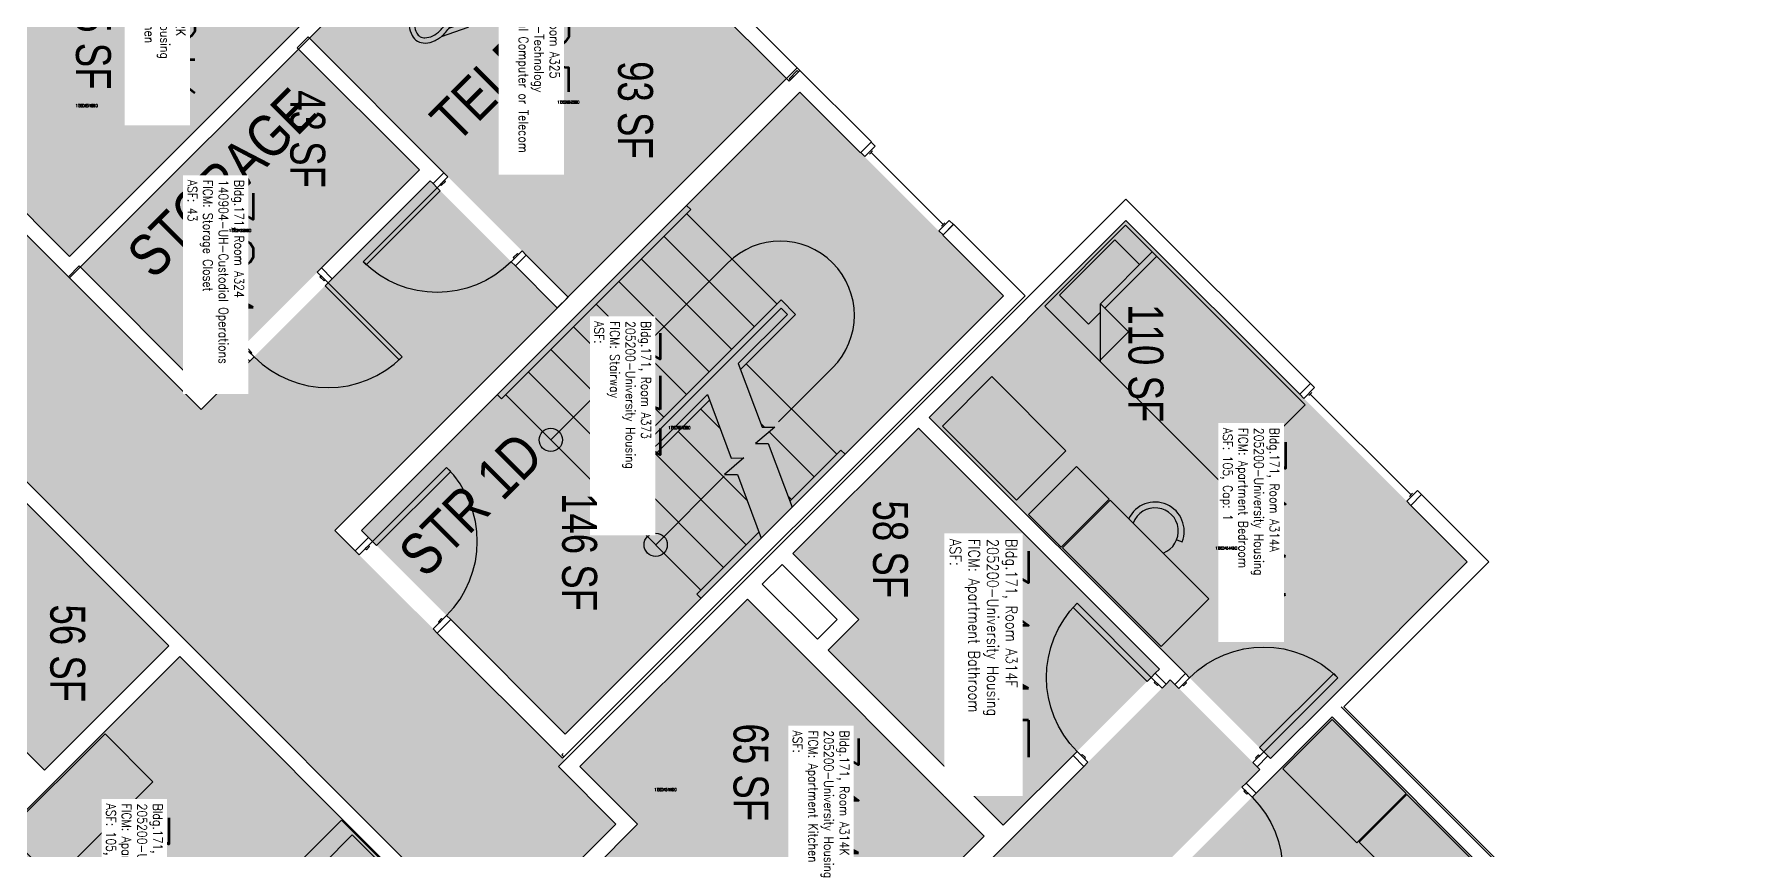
# Model space of a CAD drawing. Header units: inches. Extents: x 88 to 3257, y -489 to 2081.
# Drawn here: x 2665 to 3256, y 1344 to 1625 of the extents above; entities that cross this region are included whole.
import ezdxf
from ezdxf.enums import TextEntityAlignment as Align

# ---------------------------------------------------------------- set-up
doc = ezdxf.new("R2010")
doc.units = ezdxf.units.IN
doc.header["$LTSCALE"] = 48
doc.header["$MEASUREMENT"] = 0
for name, color, linetype in [('A-AREA-IDEN', 1, 'Continuous'), ('A-DOOR', 2, 'Continuous'), ('A-FLOR', 3, 'Continuous'), ('A-FURN', 3, 'Continuous'), ('A-GLAZ', 1, 'Continuous'), ('A-IDEN-ICON', 4, 'Continuous'), ('A-IDEN-RNUM', 7, 'Continuous'), ('A-IDEN-SNUM', 4, 'Continuous'), ('A-IDEN-VNUM', 4, 'Continuous'), ('A-WALL', 5, 'Continuous'), ('AREA-TEXT', 3, 'Continuous'), ('Rooms-Category-Color', 7, 'Continuous'), ('Rooms-College-Color', 7, 'Continuous'), ('Rooms-Department-Color', 7, 'Continuous'), ('Rooms-Division-Color', 7, 'Continuous'), ('Rooms-Information', 7, 'Continuous')]:
    doc.layers.add(name, color=color, linetype=linetype)
doc.styles.add('AREA', font='arial.ttf', dxfattribs={"width": 0.75, "height": 12})
doc.styles.add('DIMS', font='ARIALN.TTF')
doc.styles.add('ROOMSNUMBER', font='txt.shx', dxfattribs={"height": 0.03})
doc.styles.add('ROOMVNUMBER', font='simplex.shx', dxfattribs={"width": 0.85})
doc.styles.get("Standard").update_dxf_attribs({"font": 'ARIALN.TTF'})
doc.dimstyles.new('NBA 2004', dxfattribs={"dimscale": 128, "dimtxt": 0.125, "dimasz": 0.09375, "dimexe": 0.125, "dimexo": 0.125, "dimgap": 0.0625, "dimtad": 1, "dimdec": 3, "dimzin": 3, "dimdsep": 46, "dimlunit": 4, "dimtxsty": 'DIMS', "dimblk": 'ARCHTICK', "dimcen": 0.09375, "dimdle": 0.125, "dimclrd": 256, "dimclre": 256, "dimclrt": 2, "dimadec": 0, "dimazin": 0, "dimtfac": 0.75, "dimtdec": 3, "dimtmove": 2, "dimatfit": 2, "dimfxl": 0.125, "dimfrac": 2, "dimtolj": 1, "dimtzin": 0, "dimlwd": -1, "dimlwe": -1, "dimarcsym": 0})

# ---------------------------------------------------------------- blocks, each defined once
blk = doc.blocks.new('_ArchTick')
at = {"color": 0, "linetype": 'ByBlock', "const_width": 0.15}
blk.add_lwpolyline([(-0.5, -0.5), (0.5, 0.5)], dxfattribs=at)
blk = doc.blocks.new('BED_TWIN')
at = {"linetype": 'Continuous'}
for p, q in [((87.250002, 19.500025), (0, 19.500025)), ((0, 19.500025), (0, -19.740625)), ((12.96, 19.500025), (12.96, -5.659925)), ((15.12, -5.659925), (15.12, 19.500025)), ((87.250002, -19.740625), (87.250002, 19.504725)), ((12.96, 13.379975), (0.99222, 13.379975)), ((1, 13.376575), (1, -13.500025)), ((27.040597, -19.740625), (12.96, -5.659925)), ((12.96, -5.659925), (26.64, -5.659925)), ((26.64, -5.659925), (26.64, -19.340025)), ((15, -13.500025), (15, -7.717325)), ((1, -13.500025), (15, -13.500025)), ((0, -19.740625), (87.252733, -19.740625))]:
    blk.add_line(p, q, dxfattribs=at)
blk = doc.blocks.new('A$C4D89189E')
for p, q in [((0, 48), (0, 0)), ((0, 48), (23.25, 48)), ((23.25, 48), (23.25, 0)), ((29.75, 22.18), (30.53, 20.35)), ((0, 0), (23.25, 0.01))]:
    blk.add_line(p, q)
for radius, start, end in [(10, 293.20604, 109.52969), (8, 245.29988, 114.70012)]:
    blk.add_arc((26.59, 29.54), radius, start, end)
blk = doc.blocks.new('wardrobe')
at = {"layer": 'A-FURN'}
blk.add_lwpolyline([(3915.13, -1087.22), (3915.13, -1111.22), (3879.13, -1111.22), (3879.13, -1087.22)], close=True, dxfattribs=at)
blk = doc.blocks.new('file drawer')
at = {"layer": 'A-FURN'}
blk.add_lwpolyline([(3981.77, -1241.93), (3981.77, -1265.18), (3965.89, -1265.18), (3965.89, -1241.93)], close=True, dxfattribs=at)
blk = doc.blocks.new('CPPHONE')
for p, q in [((0.0096, 0.0252), (-0.0196, -0.0252)), ((0.0169, 0.0279), (-0.0182, -0.0329))]:
    blk.add_line(p, q)
for points in [[(0.0288, 0.0786, 0.139889), (0.0216, 0.0804, 0.107118), (0.0122, 0.0781, 0.079812), (0.0039, 0.0722, 0.067459), (-0.0035, 0.0626, 0.067459), (-0.008, 0.0515, 0.079812), (-0.009, 0.0413, 0.107118), (-0.0064, 0.032, 0.139889), (-0.0012, 0.0267, 0.139889), (0.0061, 0.0248, 0.107118), (0.0155, 0.0272, 0.079812), (0.0238, 0.0331, 0.067459), (0.0312, 0.0426, 0.067459), (0.0357, 0.0538, 0.079812), (0.0367, 0.0639, 0.107118), (0.034, 0.0732, 0.139889)], [(0.0263, 0.0743, 0.139889), (0.0218, 0.0754, 0.107118), (0.0144, 0.0736, 0.079812), (0.0074, 0.0686, 0.067459), (0.0008, 0.0601, 0.067459), (-0.0032, 0.0502, 0.079812), (-0.004, 0.0417, 0.107118), (-0.0019, 0.0344, 0.139889), (0.0013, 0.031, 0.139889), (0.0059, 0.0298, 0.107118), (0.0133, 0.0317, 0.079812), (0.0203, 0.0367, 0.067459), (0.0268, 0.0451, 0.067459), (0.0309, 0.055, 0.079812), (0.0317, 0.0636, 0.107118), (0.0296, 0.0709, 0.139889)], [(-0.0262, -0.0167, 0.139889), (-0.0334, -0.0148, 0.107118), (-0.0428, -0.0172, 0.079812), (-0.0511, -0.0231, 0.067459), (-0.0585, -0.0326, 0.067459), (-0.063, -0.0438, 0.079812), (-0.064, -0.0539, 0.107118), (-0.0614, -0.0632, 0.139889), (-0.0562, -0.0686, 0.139889), (-0.0489, -0.0704, 0.107118), (-0.0395, -0.0681, 0.079812), (-0.0312, -0.0622, 0.067459), (-0.0238, -0.0526, 0.067459), (-0.0193, -0.0415, 0.079812), (-0.0183, -0.0313, 0.107118), (-0.021, -0.022, 0.139889)], [(-0.0287, -0.021, 0.139889), (-0.0332, -0.0198, 0.107118), (-0.0406, -0.0217, 0.079812), (-0.0476, -0.0267, 0.067459), (-0.0542, -0.0351, 0.067459), (-0.0582, -0.045, 0.079812), (-0.059, -0.0536, 0.107118), (-0.0569, -0.0609, 0.139889), (-0.0537, -0.0643, 0.139889), (-0.0491, -0.0654, 0.107118), (-0.0417, -0.0636, 0.079812), (-0.0347, -0.0586, 0.067459), (-0.0282, -0.0501, 0.067459), (-0.0241, -0.0402, 0.079812), (-0.0233, -0.0317, 0.107118), (-0.0254, -0.0244, 0.139889)]]:
    blk.add_lwpolyline(points, format="xyb", close=True)
for points in [[(0.0364, 0.0572), (0.0417, 0.0308), (0.0382, 0.0108), (0.0082, -0.0411), (-0.0083, -0.0558), (-0.0338, -0.0645)], [(0.0334, 0.047), (0.0366, 0.0307), (0.0334, 0.0126), (0.0043, -0.0379), (-0.0109, -0.0514), (-0.0265, -0.0567)]]:
    blk.add_lwpolyline(points)

msp = doc.modelspace()

# ---------------------------------------------------------------- hatches: boundary and pattern name
at = {"layer": 'Rooms-Category-Color', "true_color": 0xadadad}
for points in [[(2825.64, 1314.18), (2822.11, 1310.65), (2545.79, 1586.97), (2528.11, 1569.3), (2469.9, 1627.51), (2487.57, 1645.19), (2362.75, 1770.01), (2309.55, 1770.01), (2293.9, 1754.29), (2241.16, 1807.03), (2325.87, 1891.74), (2551.65, 1665.96), (2569.33, 1683.63), (2627.54, 1625.42), (2613.58, 1611.46), (2609.87, 1607.74), (2722.04, 1495.57), (2800.71, 1574.23), (2844.38, 1530.56), (2767.88, 1454.06), (2846.2, 1375.75), (2846.9, 1375.04), (2844.74, 1372.87), (2864.54, 1353.07), (2825.73, 1314.27)], [(2847.08, 1384.05), (2997.74, 1534.71), (2927.73, 1604.72), (2777.08, 1454.06)]]:
    msp.add_hatch(color=253, dxfattribs=at).paths.add_polyline_path(points)
at = {"layer": 'Rooms-Category-Color', "true_color": 0x728ef3}
for points in [[(2617.29, 1607.74), (2709.3, 1699.76), (2758.9, 1650.16), (2748.56, 1639.82), (2758.46, 1629.92), (2676.79, 1548.25)], [(2796.99, 1577.94), (2722.04, 1502.99), (2680.5, 1544.53), (2755.45, 1619.49)], [(2972.19, 1492.9), (3089.49, 1375.61), (3157.1, 1443.23), (3039.81, 1560.52)], [(2630.91, 1494.42), (2710.92, 1414.42), (2668.14, 1371.64), (2644.1, 1395.68), (2632.61, 1384.19), (2576.64, 1440.15)], [(2968.48, 1489.19), (2925.36, 1446.07), (2947.99, 1423.44), (2937.46, 1412.91), (2997.65, 1352.72), (3051.3, 1406.37)], [(2991.04, 1348.94), (2933.5, 1291.4), (2852.09, 1372.8), (2909.63, 1430.34)], [(2714.63, 1410.7), (2798.6, 1326.73), (2709.68, 1237.82), (2625.71, 1321.78)], [(3049.55, 1102.51), (3135.27, 1188.23), (3018.69, 1304.81), (3085.79, 1371.91), (3055.03, 1402.67), (2979.8, 1327.44), (2974.67, 1332.57), (2933.5, 1291.4), (2871.89, 1353), (2827.23, 1308.35), (2893.52, 1242.05), (2835.12, 1182.76), (2865.88, 1152), (2932.96, 1219.09)], [(3110.7, 1389.93), (3249.29, 1251.34), (3164.44, 1166.49), (3025.85, 1305.08)]]:
    msp.add_hatch(color=171, dxfattribs=at).paths.add_polyline_path(points)
at = {"layer": 'Rooms-Category-Color', "true_color": 0xe3c5e1}
msp.add_hatch(color=254, dxfattribs=at).paths.add_polyline_path([(2923.14, 1609.31), (2848.09, 1534.27), (2759.16, 1623.2), (2834.21, 1698.24)])
at = {"layer": 'Rooms-College-Color', "true_color": 0xadadad}
for points in [[(2825.64, 1314.18), (2822.11, 1310.65), (2545.79, 1586.97), (2528.11, 1569.3), (2469.9, 1627.51), (2487.57, 1645.19), (2362.75, 1770.01), (2309.55, 1770.01), (2293.9, 1754.29), (2241.16, 1807.03), (2325.87, 1891.74), (2551.65, 1665.96), (2569.33, 1683.63), (2627.54, 1625.42), (2613.58, 1611.46), (2609.87, 1607.74), (2722.04, 1495.57), (2800.71, 1574.23), (2844.38, 1530.56), (2767.88, 1454.06), (2846.2, 1375.75), (2846.9, 1375.04), (2844.74, 1372.87), (2864.54, 1353.07), (2825.73, 1314.27)], [(2617.29, 1607.74), (2709.3, 1699.76), (2758.9, 1650.16), (2748.56, 1639.82), (2758.46, 1629.92), (2676.79, 1548.25)], [(2923.14, 1609.31), (2848.09, 1534.27), (2759.16, 1623.2), (2834.21, 1698.24)], [(2796.99, 1577.94), (2722.04, 1502.99), (2680.5, 1544.53), (2755.45, 1619.49)], [(2847.08, 1384.05), (2997.74, 1534.71), (2927.73, 1604.72), (2777.08, 1454.06)], [(2972.19, 1492.9), (3089.49, 1375.61), (3157.1, 1443.23), (3039.81, 1560.52)], [(2630.91, 1494.42), (2710.92, 1414.42), (2668.14, 1371.64), (2644.1, 1395.68), (2632.61, 1384.19), (2576.64, 1440.15)], [(2968.48, 1489.19), (2925.36, 1446.07), (2947.99, 1423.44), (2937.46, 1412.91), (2997.65, 1352.72), (3051.3, 1406.37)], [(2991.04, 1348.94), (2933.5, 1291.4), (2852.09, 1372.8), (2909.63, 1430.34)], [(2714.63, 1410.7), (2798.6, 1326.73), (2709.68, 1237.82), (2625.71, 1321.78)], [(3049.55, 1102.51), (3135.27, 1188.23), (3018.69, 1304.81), (3085.79, 1371.91), (3055.03, 1402.67), (2979.8, 1327.44), (2974.67, 1332.57), (2933.5, 1291.4), (2871.89, 1353), (2827.23, 1308.35), (2893.52, 1242.05), (2835.12, 1182.76), (2865.88, 1152), (2932.96, 1219.09)], [(3110.7, 1389.93), (3249.29, 1251.34), (3164.44, 1166.49), (3025.85, 1305.08)]]:
    msp.add_hatch(color=253, dxfattribs=at).paths.add_polyline_path(points)
at = {"layer": 'Rooms-Department-Color', "true_color": 0xacacac}
for points in [[(2825.64, 1314.18), (2822.11, 1310.65), (2545.79, 1586.97), (2528.11, 1569.3), (2469.9, 1627.51), (2487.57, 1645.19), (2362.75, 1770.01), (2309.55, 1770.01), (2293.9, 1754.29), (2241.16, 1807.03), (2325.87, 1891.74), (2551.65, 1665.96), (2569.33, 1683.63), (2627.54, 1625.42), (2613.58, 1611.46), (2609.87, 1607.74), (2722.04, 1495.57), (2800.71, 1574.23), (2844.38, 1530.56), (2767.88, 1454.06), (2846.2, 1375.75), (2846.9, 1375.04), (2844.74, 1372.87), (2864.54, 1353.07), (2825.73, 1314.27)], [(2847.08, 1384.05), (2997.74, 1534.71), (2927.73, 1604.72), (2777.08, 1454.06)]]:
    msp.add_hatch(color=253, dxfattribs=at).paths.add_polyline_path(points)
at = {"layer": 'Rooms-Department-Color', "true_color": 0x604aed}
for points in [[(2617.29, 1607.74), (2709.3, 1699.76), (2758.9, 1650.16), (2748.56, 1639.82), (2758.46, 1629.92), (2676.79, 1548.25)], [(2923.14, 1609.31), (2848.09, 1534.27), (2759.16, 1623.2), (2834.21, 1698.24)], [(2796.99, 1577.94), (2722.04, 1502.99), (2680.5, 1544.53), (2755.45, 1619.49)], [(2972.19, 1492.9), (3089.49, 1375.61), (3157.1, 1443.23), (3039.81, 1560.52)], [(2630.91, 1494.42), (2710.92, 1414.42), (2668.14, 1371.64), (2644.1, 1395.68), (2632.61, 1384.19), (2576.64, 1440.15)], [(2968.48, 1489.19), (2925.36, 1446.07), (2947.99, 1423.44), (2937.46, 1412.91), (2997.65, 1352.72), (3051.3, 1406.37)], [(2991.04, 1348.94), (2933.5, 1291.4), (2852.09, 1372.8), (2909.63, 1430.34)], [(2714.63, 1410.7), (2798.6, 1326.73), (2709.68, 1237.82), (2625.71, 1321.78)], [(3049.55, 1102.51), (3135.27, 1188.23), (3018.69, 1304.81), (3085.79, 1371.91), (3055.03, 1402.67), (2979.8, 1327.44), (2974.67, 1332.57), (2933.5, 1291.4), (2871.89, 1353), (2827.23, 1308.35), (2893.52, 1242.05), (2835.12, 1182.76), (2865.88, 1152), (2932.96, 1219.09)], [(3110.7, 1389.93), (3249.29, 1251.34), (3164.44, 1166.49), (3025.85, 1305.08)]]:
    msp.add_hatch(color=173, dxfattribs=at).paths.add_polyline_path(points)
at = {"layer": 'Rooms-Division-Color', "true_color": 0xadadad}
for points in [[(2825.64, 1314.18), (2822.11, 1310.65), (2545.79, 1586.97), (2528.11, 1569.3), (2469.9, 1627.51), (2487.57, 1645.19), (2362.75, 1770.01), (2309.55, 1770.01), (2293.9, 1754.29), (2241.16, 1807.03), (2325.87, 1891.74), (2551.65, 1665.96), (2569.33, 1683.63), (2627.54, 1625.42), (2613.58, 1611.46), (2609.87, 1607.74), (2722.04, 1495.57), (2800.71, 1574.23), (2844.38, 1530.56), (2767.88, 1454.06), (2846.2, 1375.75), (2846.9, 1375.04), (2844.74, 1372.87), (2864.54, 1353.07), (2825.73, 1314.27)], [(2847.08, 1384.05), (2997.74, 1534.71), (2927.73, 1604.72), (2777.08, 1454.06)]]:
    msp.add_hatch(color=253, dxfattribs=at).paths.add_polyline_path(points)
at = {"layer": 'Rooms-Division-Color', "true_color": 0x604aed}
for points in [[(2617.29, 1607.74), (2709.3, 1699.76), (2758.9, 1650.16), (2748.56, 1639.82), (2758.46, 1629.92), (2676.79, 1548.25)], [(2923.14, 1609.31), (2848.09, 1534.27), (2759.16, 1623.2), (2834.21, 1698.24)], [(2796.99, 1577.94), (2722.04, 1502.99), (2680.5, 1544.53), (2755.45, 1619.49)], [(2972.19, 1492.9), (3089.49, 1375.61), (3157.1, 1443.23), (3039.81, 1560.52)], [(2630.91, 1494.42), (2710.92, 1414.42), (2668.14, 1371.64), (2644.1, 1395.68), (2632.61, 1384.19), (2576.64, 1440.15)], [(2968.48, 1489.19), (2925.36, 1446.07), (2947.99, 1423.44), (2937.46, 1412.91), (2997.65, 1352.72), (3051.3, 1406.37)], [(2991.04, 1348.94), (2933.5, 1291.4), (2852.09, 1372.8), (2909.63, 1430.34)], [(2714.63, 1410.7), (2798.6, 1326.73), (2709.68, 1237.82), (2625.71, 1321.78)], [(3049.55, 1102.51), (3135.27, 1188.23), (3018.69, 1304.81), (3085.79, 1371.91), (3055.03, 1402.67), (2979.8, 1327.44), (2974.67, 1332.57), (2933.5, 1291.4), (2871.89, 1353), (2827.23, 1308.35), (2893.52, 1242.05), (2835.12, 1182.76), (2865.88, 1152), (2932.96, 1219.09)], [(3110.7, 1389.93), (3249.29, 1251.34), (3164.44, 1166.49), (3025.85, 1305.08)]]:
    msp.add_hatch(color=173, dxfattribs=at).paths.add_polyline_path(points)

# ---------------------------------------------------------------- linework, layer by layer
at = {"layer": 'A-DOOR'}
for p, q in [((2805.39, 1576.97), (2801.68, 1573.26)), ((2805.39, 1576.97), (2801.68, 1573.26)), ((2801.68, 1573.26), (2803.09, 1571.84)), ((2801.68, 1573.26), (2803.09, 1571.84)), ((2803.09, 1571.84), (2806.81, 1575.56)), ((2803.09, 1571.84), (2806.81, 1575.56)), ((2804.15, 1572.9), (2805.57, 1574.32)), ((2804.15, 1572.9), (2805.57, 1574.32)), ((2804.51, 1572.55), (2804.15, 1572.9)), ((2804.51, 1572.55), (2804.15, 1572.9)), ((2805.92, 1573.97), (2804.51, 1572.55)), ((2805.92, 1573.97), (2804.51, 1572.55)), ((2806.81, 1575.56), (2805.39, 1576.97)), ((2806.81, 1575.56), (2805.39, 1576.97)), ((2805.57, 1574.32), (2805.92, 1573.97)), ((2805.57, 1574.32), (2805.92, 1573.97)), ((2777.64, 1546.39), (2803.09, 1571.84)), ((2777.64, 1546.39), (2803.09, 1571.84)), ((2804.15, 1570.78), (2778.7, 1545.33)), ((2804.15, 1570.78), (2778.7, 1545.33)), ((2803.09, 1571.84), (2804.15, 1570.78)), ((2803.09, 1571.84), (2804.15, 1570.78)), ((2828.55, 1546.39), (2832.26, 1550.1)), ((2828.55, 1546.39), (2832.26, 1550.1)), ((2830.67, 1549.22), (2829.26, 1547.8)), ((2830.67, 1549.22), (2829.26, 1547.8)), ((2829.61, 1547.45), (2831.02, 1548.86)), ((2829.61, 1547.45), (2831.02, 1548.86)), ((2831.02, 1548.86), (2830.67, 1549.22)), ((2831.02, 1548.86), (2830.67, 1549.22)), ((2832.26, 1550.1), (2833.68, 1548.69)), ((2832.26, 1550.1), (2833.68, 1548.69)), ((2761.91, 1542.85), (2763.32, 1544.27)), ((2761.91, 1542.85), (2763.32, 1544.27)), ((2763.32, 1544.27), (2767.03, 1540.56)), ((2763.32, 1544.27), (2767.03, 1540.56)), ((2778.7, 1545.33), (2777.64, 1546.39)), ((2778.7, 1545.33), (2777.64, 1546.39)), ((2829.96, 1544.97), (2828.55, 1546.39)), ((2829.96, 1544.97), (2828.55, 1546.39)), ((2829.26, 1547.8), (2829.61, 1547.45)), ((2829.26, 1547.8), (2829.61, 1547.45)), ((2833.68, 1548.69), (2829.96, 1544.97)), ((2833.68, 1548.69), (2829.96, 1544.97)), ((2765.62, 1539.14), (2761.91, 1542.85)), ((2765.62, 1539.14), (2761.91, 1542.85)), ((2763.14, 1541.62), (2762.79, 1541.26)), ((2763.14, 1541.62), (2762.79, 1541.26)), ((2762.79, 1541.26), (2764.21, 1539.85)), ((2762.79, 1541.26), (2764.21, 1539.85)), ((2764.56, 1540.2), (2763.14, 1541.62)), ((2764.56, 1540.2), (2763.14, 1541.62)), ((2764.21, 1539.85), (2764.56, 1540.2)), ((2764.21, 1539.85), (2764.56, 1540.2)), ((2765.62, 1539.14), (2764.56, 1538.08)), ((2765.62, 1539.14), (2764.56, 1538.08)), ((2764.56, 1538.08), (2790.01, 1512.63)), ((2764.56, 1538.08), (2790.01, 1512.63)), ((2767.03, 1540.56), (2765.62, 1539.14)), ((2767.03, 1540.56), (2765.62, 1539.14)), ((2791.08, 1513.69), (2765.62, 1539.14)), ((2791.08, 1513.69), (2765.62, 1539.14)), ((2736.45, 1517.4), (2735.04, 1515.98)), ((2736.45, 1517.4), (2735.04, 1515.98)), ((2735.04, 1515.98), (2738.75, 1512.27)), ((2735.04, 1515.98), (2738.75, 1512.27)), ((2740.16, 1513.69), (2736.45, 1517.4)), ((2740.16, 1513.69), (2736.45, 1517.4)), ((2737.69, 1516.16), (2738.04, 1516.52)), ((2737.69, 1516.16), (2738.04, 1516.52)), ((2739.1, 1514.75), (2737.69, 1516.16)), ((2739.1, 1514.75), (2737.69, 1516.16)), ((2738.04, 1516.52), (2739.46, 1515.1)), ((2738.04, 1516.52), (2739.46, 1515.1)), ((2738.75, 1512.27), (2740.16, 1513.69)), ((2738.75, 1512.27), (2740.16, 1513.69)), ((2739.46, 1515.1), (2739.1, 1514.75)), ((2739.46, 1515.1), (2739.1, 1514.75)), ((2790.01, 1512.63), (2791.08, 1513.69)), ((2790.01, 1512.63), (2791.08, 1513.69))]:
    msp.add_line(p, q, dxfattribs=at)
for points in [[(2780.88, 1450.26), (2782.29, 1448.84), (2807.75, 1474.3), (2806.33, 1475.71)], [(2780.88, 1450.26), (2782.29, 1448.84), (2807.75, 1474.3), (2806.33, 1475.71)], [(2776.28, 1445.66), (2774.87, 1447.08), (2779.46, 1451.67), (2780.88, 1450.26)], [(2776.28, 1445.66), (2774.87, 1447.08), (2779.46, 1451.67), (2780.88, 1450.26)], [(2778.4, 1447.78), (2778.76, 1447.43), (2779.82, 1448.49), (2779.46, 1448.84)], [(2778.4, 1447.78), (2778.76, 1447.43), (2779.82, 1448.49), (2779.46, 1448.84)], [(2801.74, 1420.21), (2803.15, 1418.79), (2807.75, 1423.39), (2806.33, 1424.8)], [(2801.74, 1420.21), (2803.15, 1418.79), (2807.75, 1423.39), (2806.33, 1424.8)], [(3048.47, 1403.54), (3047.06, 1402.13), (3021.6, 1427.59), (3023.02, 1429)], [(3048.47, 1403.54), (3047.06, 1402.13), (3021.6, 1427.59), (3023.02, 1429)], [(2803.86, 1422.33), (2803.5, 1422.68), (2804.57, 1423.74), (2804.92, 1423.39)], [(2803.86, 1422.33), (2803.5, 1422.68), (2804.57, 1423.74), (2804.92, 1423.39)], [(3052.19, 1399.83), (3053.6, 1401.25), (3049.89, 1404.96), (3048.47, 1403.54)], [(3052.19, 1399.83), (3053.6, 1401.25), (3049.89, 1404.96), (3048.47, 1403.54)], [(3050.95, 1401.07), (3050.59, 1400.72), (3049.53, 1401.78), (3049.89, 1402.13)], [(3050.95, 1401.07), (3050.59, 1400.72), (3049.53, 1401.78), (3049.89, 1402.13)], [(3057.97, 1399.71), (3056.55, 1401.12), (3060.27, 1404.83), (3061.68, 1403.42)], [(3057.97, 1399.71), (3056.55, 1401.12), (3060.27, 1404.83), (3061.68, 1403.42)], [(3059.2, 1400.94), (3059.56, 1400.59), (3060.62, 1401.65), (3060.27, 1402.01)], [(3059.2, 1400.94), (3059.56, 1400.59), (3060.62, 1401.65), (3060.27, 1402.01)], [(3087.14, 1377.96), (3085.72, 1379.38), (3111.18, 1404.83), (3112.59, 1403.42)], [(3087.14, 1377.96), (3085.72, 1379.38), (3111.18, 1404.83), (3112.59, 1403.42)], [(3026.73, 1374.38), (3025.32, 1372.96), (3021.6, 1376.67), (3023.02, 1378.09)], [(3026.73, 1374.38), (3025.32, 1372.96), (3021.6, 1376.67), (3023.02, 1378.09)], [(3083.42, 1374.25), (3084.84, 1372.84), (3088.55, 1376.55), (3087.14, 1377.96)], [(3083.42, 1374.25), (3084.84, 1372.84), (3088.55, 1376.55), (3087.14, 1377.96)], [(3025.49, 1375.61), (3025.85, 1375.97), (3024.78, 1377.03), (3024.43, 1376.67)], [(3025.49, 1375.61), (3025.85, 1375.97), (3024.78, 1377.03), (3024.43, 1376.67)], [(3084.66, 1375.49), (3084.31, 1375.84), (3085.37, 1376.9), (3085.72, 1376.55)], [(3084.66, 1375.49), (3084.31, 1375.84), (3085.37, 1376.9), (3085.72, 1376.55)], [(3079.67, 1365.8), (3081.09, 1367.21), (3084.53, 1363.77), (3083.12, 1362.35)], [(3079.67, 1365.8), (3081.09, 1367.21), (3084.53, 1363.77), (3083.12, 1362.35)], [(3080.64, 1364.83), (3080.29, 1364.47), (3081.35, 1363.41), (3081.7, 1363.77)], [(3080.64, 1364.83), (3080.29, 1364.47), (3081.35, 1363.41), (3081.7, 1363.77)]]:
    msp.add_lwpolyline(points, close=True, dxfattribs=at)
at = {"layer": 'A-DOOR', "extrusion": (0, 0, -1)}
for centre, start, end in [((-2803.09, 1571.84), 225, 315), ((-2803.09, 1571.84), 225, 315), ((-3048.47, 1403.54), 315, 45), ((-3048.47, 1403.54), 315, 45), ((-3087.14, 1377.96), 45, 135), ((-3087.14, 1377.96), 45, 135), ((-3057.66, 1336.9), 135, 225), ((-3057.66, 1336.9), 135, 225)]:
    msp.add_arc(centre, 36, start, end, dxfattribs=at)
at = {"layer": 'A-DOOR'}
for centre, start, end in [((2765.62, 1539.14), 225, 315), ((2765.62, 1539.14), 225, 315), ((2780.88, 1450.26), 315, 45), ((2780.88, 1450.26), 315, 45)]:
    msp.add_arc(centre, 36, start, end, dxfattribs=at)
at = {"layer": 'A-FLOR'}
for p, q in [((2825.16, 1499.31, 0), (2890.21, 1564.37, 0)), ((2825.16, 1499.31, 0), (2890.21, 1564.37, 0)), ((2890.21, 1564.37, 0), (2888.8, 1565.78, 0)), ((2890.21, 1564.37, 0), (2888.8, 1565.78, 0)), ((2919.91, 1531.84, 0), (2888.8, 1562.95, 0)), ((2919.91, 1531.84, 0), (2888.8, 1562.95, 0)), ((2912.13, 1524.06, 0), (2881.02, 1555.17, 0)), ((2912.13, 1524.06, 0), (2881.02, 1555.17, 0)), ((2842.13, 1485.17, 0), (2902.94, 1545.98, 0)), ((2842.13, 1485.17, 0), (2902.94, 1545.98, 0)), ((2904.36, 1516.28, 0), (2873.24, 1547.4, 0)), ((2904.36, 1516.28, 0), (2873.24, 1547.4, 0)), ((2896.58, 1508.51, 0), (2865.47, 1539.62, 0)), ((2896.58, 1508.51, 0), (2865.47, 1539.62, 0)), ((2856.27, 1468.2, 0), (2921.33, 1533.25, 0)), ((2856.27, 1468.2, 0), (2921.33, 1533.25, 0)), ((2888.8, 1500.73, 0), (2857.69, 1531.84, 0)), ((2888.8, 1500.73, 0), (2857.69, 1531.84, 0)), ((2921.33, 1533.25, 0), (2926.28, 1528.3, 0)), ((2921.33, 1533.25, 0), (2926.28, 1528.3, 0)), ((2859.1, 1468.2, 0), (2921.33, 1530.43, 0)), ((2859.1, 1468.2, 0), (2921.33, 1530.43, 0)), ((2906.57, 1511.43, 0), (2923.45, 1528.3, 0)), ((2906.57, 1511.43, 0), (2923.45, 1528.3, 0)), ((2907.34, 1509.37, 0), (2926.28, 1528.3, 0)), ((2907.34, 1509.37, 0), (2926.28, 1528.3, 0)), ((2921.33, 1530.43, 0), (2923.45, 1528.3, 0)), ((2921.33, 1530.43, 0), (2923.45, 1528.3, 0)), ((2881.02, 1492.95, 0), (2849.91, 1524.06, 0)), ((2881.02, 1492.95, 0), (2849.91, 1524.06, 0)), ((2873.24, 1485.17, 0), (2842.13, 1516.28, 0)), ((2873.24, 1485.17, 0), (2842.13, 1516.28, 0)), ((2865.47, 1477.39, 0), (2834.35, 1508.51, 0)), ((2865.47, 1477.39, 0), (2834.35, 1508.51, 0)), ((2909.31, 1511.33, 0), (2940.42, 1480.22, 0)), ((2909.31, 1511.33, 0), (2940.42, 1480.22, 0)), ((2909.31, 1511.33, 0), (2940.42, 1480.22, 0)), ((2909.31, 1511.33, 0), (2940.42, 1480.22, 0)), ((2825.16, 1499.31, 0), (2823.75, 1500.73, 0)), ((2825.16, 1499.31, 0), (2823.75, 1500.73, 0)), ((2857.69, 1469.61, 0), (2826.57, 1500.73, 0)), ((2857.69, 1469.61, 0), (2826.57, 1500.73, 0)), ((2895.96, 1500.82, 0), (2861.22, 1466.08, 0)), ((2895.96, 1500.82, 0), (2861.22, 1466.08, 0)), ((2896.73, 1498.76, 0), (2861.22, 1463.25, 0)), ((2896.73, 1498.76, 0), (2861.22, 1463.25, 0)), ((2893.75, 1495.78, 0), (2900.29, 1489.24, 0)), ((2893.75, 1495.78, 0), (2900.29, 1489.24, 0)), ((2914.29, 1490.79, 0), (2915.54, 1489.54, 0)), ((2914.29, 1490.79, 0), (2915.54, 1489.54, 0)), ((2885.97, 1488, 0), (2909.6, 1464.37, 0)), ((2885.97, 1488, 0), (2909.6, 1464.37, 0)), ((2917.18, 1487.91, 0), (2932.64, 1472.44, 0)), ((2917.18, 1487.91, 0), (2932.64, 1472.44, 0)), ((2878.19, 1480.22, 0), (2909.31, 1449.11, 0)), ((2878.19, 1480.22, 0), (2909.31, 1449.11, 0)), ((2924.28, 1464.08, 0), (2941.83, 1481.64, 0)), ((2924.28, 1464.08, 0), (2941.83, 1481.64, 0)), ((2943.25, 1480.22, 0), (2941.83, 1481.64, 0)), ((2943.25, 1480.22, 0), (2941.83, 1481.64, 0)), ((2870.41, 1472.44, 0), (2901.53, 1441.33, 0)), ((2870.41, 1472.44, 0), (2901.53, 1441.33, 0)), ((2856.27, 1468.2, 0), (2861.22, 1463.25, 0)), ((2856.27, 1468.2, 0), (2861.22, 1463.25, 0)), ((2859.1, 1468.2, 0), (2861.22, 1466.08, 0)), ((2859.1, 1468.2, 0), (2861.22, 1466.08, 0)), ((2862.64, 1464.67, 0), (2893.75, 1433.55, 0)), ((2862.64, 1464.67, 0), (2893.75, 1433.55, 0)), ((2923.58, 1465.94, 0), (2924.86, 1464.67, 0)), ((2923.58, 1465.94, 0), (2924.86, 1464.67, 0)), ((2892.34, 1432.14, 0), (2913.67, 1453.48, 0)), ((2892.34, 1432.14, 0), (2913.67, 1453.48, 0)), ((2892.34, 1432.14, 0), (2893.75, 1430.72, 0)), ((2892.34, 1432.14, 0), (2893.75, 1430.72, 0))]:
    msp.add_line(p, q, dxfattribs=at)
at = {"layer": 'A-FLOR', "elevation": 0}
for points in [[(2906.57, 1511.43), (2914.74, 1489.53), (2919.13, 1489.58), (2912.47, 1483.87), (2916.86, 1483.92), (2925.05, 1462.02)], [(2906.57, 1511.43), (2914.74, 1489.53), (2919.13, 1489.58), (2912.47, 1483.87), (2916.86, 1483.92), (2925.05, 1462.02)], [(2895.96, 1500.82), (2904.14, 1478.93), (2908.52, 1478.98), (2901.87, 1473.26), (2906.25, 1473.31), (2914.44, 1451.42)], [(2895.96, 1500.82), (2904.14, 1478.93), (2908.52, 1478.98), (2901.87, 1473.26), (2906.25, 1473.31), (2914.44, 1451.42)]]:
    msp.add_lwpolyline(points, dxfattribs=at)
at = {"layer": 'A-FLOR'}
for centre in [(2842.13, 1485.17, 0), (2842.13, 1485.17, 0), (2878.19, 1449.11, 0), (2878.19, 1449.11, 0)]:
    msp.add_circle(centre, 4, dxfattribs=at)
msp.add_arc((2920.97, 1527.95, 0), 25.5, 315, 135, dxfattribs=at)
msp.add_arc((2920.97, 1527.95, 0), 25.5, 315, 135, dxfattribs=at)
at = {"layer": 'A-GLAZ'}
for p, q in [((2951.69, 1583.41), (2952.75, 1584.48)), ((2951.69, 1583.41), (2952.75, 1584.48)), ((2976.97, 1559.2), (2952.22, 1583.94)), ((2976.97, 1559.2), (2952.22, 1583.94)), ((2976.44, 1558.67), (2977.5, 1559.73)), ((2976.44, 1558.67), (2977.5, 1559.73)), ((3103.65, 1501.45), (3102.59, 1500.39)), ((3103.65, 1501.45), (3102.59, 1500.39)), ((3103.12, 1500.92), (3137.77, 1466.28)), ((3103.12, 1500.92), (3137.77, 1466.28)), ((3138.3, 1466.81), (3137.24, 1465.74)), ((3138.3, 1466.81), (3137.24, 1465.74))]:
    msp.add_line(p, q, dxfattribs=at)
for points in [[(2953.63, 1586.07), (2952.22, 1587.48), (2948.68, 1583.94), (2950.1, 1582.53)], [(2953.63, 1586.07), (2952.22, 1587.48), (2948.68, 1583.94), (2950.1, 1582.53)], [(2979.09, 1560.61), (2980.5, 1559.2), (2976.97, 1555.66), (2975.55, 1557.07)], [(2979.09, 1560.61), (2980.5, 1559.2), (2976.97, 1555.66), (2975.55, 1557.07)], [(3100.91, 1499.42), (3099.5, 1500.84), (3103.21, 1504.55), (3104.62, 1503.13)], [(3100.91, 1499.42), (3099.5, 1500.84), (3103.21, 1504.55), (3104.62, 1503.13)], [(3136.27, 1464.07), (3137.68, 1462.65), (3141.39, 1466.36), (3139.98, 1467.78)], [(3136.27, 1464.07), (3137.68, 1462.65), (3141.39, 1466.36), (3139.98, 1467.78)]]:
    msp.add_lwpolyline(points, close=True, dxfattribs=at)
at = {"layer": 'A-WALL'}
for p, q in [((2676.79, 1540.82), (2858.69, 1722.73)), ((2676.79, 1540.82), (2858.69, 1722.73)), ((2888.92, 1643.53), (2924.02, 1608.43)), ((2888.92, 1643.53), (2924.02, 1608.43)), ((2927.73, 1612.14), (2892.63, 1647.24)), ((2927.73, 1612.14), (2892.63, 1647.24)), ((2758.46, 1629.92), (2676.79, 1548.25)), ((2758.46, 1629.92), (2676.79, 1548.25)), ((2758.72, 1623.64), (2755.01, 1619.93)), ((2758.72, 1623.64), (2755.01, 1619.93)), ((2755.01, 1619.93), (2796.99, 1577.94)), ((2755.01, 1619.93), (2796.99, 1577.94)), ((2805.39, 1576.97), (2758.72, 1623.64)), ((2805.39, 1576.97), (2758.72, 1623.64)), ((2926.85, 1613.02), (2767.88, 1454.06)), ((2926.85, 1613.02), (2767.88, 1454.06)), ((2924.02, 1608.43), (2927.73, 1612.14)), ((2924.02, 1608.43), (2927.73, 1612.14)), ((2924.02, 1609.31), (2926.85, 1612.14)), ((2924.02, 1609.31), (2926.85, 1612.14)), ((2924.46, 1608.87), (2924.02, 1609.31)), ((2924.46, 1608.87), (2924.02, 1609.31)), ((2927.29, 1611.7), (2924.46, 1608.87)), ((2927.29, 1611.7), (2924.46, 1608.87)), ((2952.31, 1587.57), (2926.85, 1613.02)), ((2952.31, 1587.57), (2926.85, 1613.02)), ((2926.85, 1612.14), (2927.29, 1611.7)), ((2926.85, 1612.14), (2927.29, 1611.7)), ((2609.87, 1607.74), (2676.79, 1540.82)), ((2609.87, 1607.74), (2676.79, 1540.82)), ((2676.79, 1548.25), (2617.29, 1607.74)), ((2676.79, 1548.25), (2617.29, 1607.74)), ((2777.08, 1454.06), (2927.73, 1604.72)), ((2777.08, 1454.06), (2927.73, 1604.72)), ((2927.73, 1604.72), (2948.59, 1583.86)), ((2927.73, 1604.72), (2948.59, 1583.86)), ((2715.07, 1417.69), (2545.79, 1586.97)), ((2715.07, 1417.69), (2545.79, 1586.97)), ((2948.59, 1583.86), (2952.31, 1587.57)), ((2948.59, 1583.86), (2952.31, 1587.57)), ((2796.99, 1577.94), (2763.32, 1544.27)), ((2796.99, 1577.94), (2763.32, 1544.27)), ((2767.03, 1540.56), (2800.71, 1574.23)), ((2767.03, 1540.56), (2800.71, 1574.23)), ((2800.71, 1574.23), (2801.68, 1573.26)), ((2800.71, 1574.23), (2801.68, 1573.26)), ((2801.68, 1573.26), (2805.39, 1576.97)), ((2801.68, 1573.26), (2805.39, 1576.97)), ((3039.81, 1567.95), (2844.74, 1372.87)), ((3039.81, 1567.95), (2844.74, 1372.87)), ((3103.21, 1504.55), (3039.81, 1567.95)), ((3103.21, 1504.55), (3039.81, 1567.95)), ((2972.19, 1492.9), (3039.81, 1560.52)), ((2972.19, 1492.9), (3039.81, 1560.52)), ((2980.59, 1559.28), (2976.88, 1555.57)), ((2980.59, 1559.28), (2976.88, 1555.57)), ((2976.88, 1555.57), (2997.74, 1534.71)), ((2976.88, 1555.57), (2997.74, 1534.71)), ((3005.16, 1534.71), (2980.59, 1559.28)), ((3005.16, 1534.71), (2980.59, 1559.28)), ((3039.81, 1560.52), (3099.5, 1500.84)), ((3039.81, 1560.52), (3099.5, 1500.84)), ((2680.06, 1544.98), (2676.35, 1541.26)), ((2680.06, 1544.98), (2676.35, 1541.26)), ((2722.04, 1502.99), (2680.06, 1544.98)), ((2722.04, 1502.99), (2680.06, 1544.98)), ((2763.32, 1544.27), (2767.03, 1540.56)), ((2763.32, 1544.27), (2767.03, 1540.56)), ((2833.68, 1548.69), (2829.96, 1544.97)), ((2833.68, 1548.69), (2829.96, 1544.97)), ((2829.96, 1544.97), (2844.38, 1530.56)), ((2829.96, 1544.97), (2844.38, 1530.56)), ((2848.09, 1534.27), (2833.68, 1548.69)), ((2848.09, 1534.27), (2833.68, 1548.69)), ((2676.35, 1541.26), (2722.04, 1495.57)), ((2676.35, 1541.26), (2722.04, 1495.57)), ((2844.38, 1530.56), (2848.09, 1534.27)), ((2844.38, 1530.56), (2848.09, 1534.27)), ((3005.16, 1534.71), (2846.2, 1375.75)), ((3005.16, 1534.71), (2846.2, 1375.75)), ((2997.74, 1534.71), (2847.08, 1384.05)), ((2997.74, 1534.71), (2847.08, 1384.05)), ((2735.04, 1515.98), (2722.04, 1502.99)), ((2735.04, 1515.98), (2722.04, 1502.99)), ((2738.75, 1512.27), (2735.04, 1515.98)), ((2738.75, 1512.27), (2735.04, 1515.98)), ((2722.04, 1495.57), (2738.75, 1512.27)), ((2722.04, 1495.57), (2738.75, 1512.27)), ((3099.5, 1500.84), (3103.21, 1504.55)), ((3099.5, 1500.84), (3103.21, 1504.55)), ((2630.91, 1494.42), (2710.92, 1414.42)), ((2630.91, 1494.42), (2710.92, 1414.42)), ((3060.27, 1404.83), (2972.19, 1492.9)), ((3060.27, 1404.83), (2972.19, 1492.9)), ((2925.36, 1446.07), (2968.48, 1489.19)), ((2925.36, 1446.07), (2968.48, 1489.19)), ((2968.48, 1489.19), (3051.3, 1406.37)), ((2968.48, 1489.19), (3051.3, 1406.37)), ((3141.39, 1466.36), (3137.68, 1462.65)), ((3141.39, 1466.36), (3137.68, 1462.65)), ((3164.53, 1443.23), (3141.39, 1466.36)), ((3164.53, 1443.23), (3141.39, 1466.36)), ((3137.68, 1462.65), (3157.1, 1443.23)), ((3137.68, 1462.65), (3157.1, 1443.23)), ((2767.88, 1454.06), (2774.87, 1447.08)), ((2767.88, 1454.06), (2774.87, 1447.08)), ((2774.87, 1447.08), (2779.46, 1451.67)), ((2774.87, 1447.08), (2779.46, 1451.67)), ((2779.46, 1451.67), (2777.08, 1454.06)), ((2779.46, 1451.67), (2777.08, 1454.06)), ((2947.99, 1423.44), (2925.36, 1446.07)), ((2947.99, 1423.44), (2925.36, 1446.07)), ((3157.1, 1443.23), (3110.52, 1396.65)), ((3157.1, 1443.23), (3110.52, 1396.65)), ((3114.68, 1393.38), (3164.53, 1443.23)), ((3114.68, 1393.38), (3164.53, 1443.23)), ((2914.83, 1435.54), (2921.65, 1442.36)), ((2914.83, 1435.54), (2921.65, 1442.36)), ((2921.65, 1442.36), (2940.56, 1423.44)), ((2921.65, 1442.36), (2940.56, 1423.44)), ((2933.74, 1416.63), (2914.83, 1435.54)), ((2933.74, 1416.63), (2914.83, 1435.54)), ((2852.16, 1372.87), (2909.7, 1430.41)), ((2852.16, 1372.87), (2909.7, 1430.41)), ((2909.7, 1430.41), (2991.11, 1349.01)), ((2909.7, 1430.41), (2991.11, 1349.01)), ((2807.75, 1423.39), (2803.15, 1418.79)), ((2807.75, 1423.39), (2803.15, 1418.79)), ((2803.15, 1418.79), (2846.2, 1375.75)), ((2803.15, 1418.79), (2846.2, 1375.75)), ((2847.08, 1384.05), (2807.75, 1423.39)), ((2847.08, 1384.05), (2807.75, 1423.39)), ((2940.56, 1423.44), (2933.74, 1416.63)), ((2940.56, 1423.44), (2933.74, 1416.63)), ((2937.46, 1412.91), (2947.99, 1423.44)), ((2937.46, 1412.91), (2947.99, 1423.44)), ((2710.92, 1414.42), (2668.14, 1371.64)), ((2710.92, 1414.42), (2668.14, 1371.64)), ((2806.02, 1326.73), (2715.07, 1417.69)), ((2806.02, 1326.73), (2715.07, 1417.69)), ((2997.65, 1352.72), (2937.46, 1412.91)), ((2997.65, 1352.72), (2937.46, 1412.91)), ((2657.35, 1353.43), (2714.63, 1410.7)), ((2657.35, 1353.43), (2714.63, 1410.7)), ((2714.63, 1410.7), (2798.6, 1326.73)), ((2714.63, 1410.7), (2798.6, 1326.73)), ((3051.3, 1406.37), (3049.89, 1404.96)), ((3051.3, 1406.37), (3049.89, 1404.96)), ((3049.89, 1404.96), (3053.6, 1401.25)), ((3049.89, 1404.96), (3053.6, 1401.25)), ((3053.6, 1401.25), (3055.01, 1402.66)), ((3053.6, 1401.25), (3055.01, 1402.66)), ((3055.01, 1402.66), (3056.55, 1401.12)), ((3055.01, 1402.66), (3056.55, 1401.12)), ((3056.55, 1401.12), (3060.27, 1404.83)), ((3056.55, 1401.12), (3060.27, 1404.83)), ((2668.14, 1371.64), (2644.1, 1395.68)), ((2668.14, 1371.64), (2644.1, 1395.68)), ((3110.52, 1396.65), (3089.49, 1375.61)), ((3110.52, 1396.65), (3089.49, 1375.61)), ((3084.53, 1363.77), (3110.7, 1389.93)), ((3084.53, 1363.77), (3110.7, 1389.93)), ((3110.7, 1389.93), (3172.66, 1327.97)), ((3110.7, 1389.93), (3172.66, 1327.97)), ((3255.83, 1251.34), (3113.79, 1393.38)), ((3255.83, 1251.34), (3113.79, 1393.38)), ((3176.37, 1331.68), (3114.68, 1393.38)), ((3176.37, 1331.68), (3114.68, 1393.38)), ((2844.74, 1372.87), (2864.54, 1353.07)), ((2844.74, 1372.87), (2864.54, 1353.07)), ((2846.37, 1377.34), (2845.93, 1376.9)), ((2846.37, 1377.34), (2845.93, 1376.9)), ((2845.93, 1376.9), (2846.64, 1376.19)), ((2845.93, 1376.9), (2846.64, 1376.19)), ((2871.96, 1353.07), (2852.16, 1372.87)), ((2871.96, 1353.07), (2852.16, 1372.87)), ((3021.6, 1376.67), (2997.65, 1352.72)), ((3021.6, 1376.67), (2997.65, 1352.72)), ((2999.42, 1347.06), (3025.32, 1372.96)), ((2999.42, 1347.06), (3025.32, 1372.96)), ((3025.32, 1372.96), (3021.6, 1376.67)), ((3025.32, 1372.96), (3021.6, 1376.67)), ((3085.77, 1371.9), (3081.09, 1367.21)), ((3085.77, 1371.9), (3081.09, 1367.21)), ((3088.55, 1376.55), (3084.84, 1372.84)), ((3088.55, 1376.55), (3084.84, 1372.84)), ((3084.84, 1372.84), (3085.77, 1371.9)), ((3084.84, 1372.84), (3085.77, 1371.9)), ((3089.49, 1375.61), (3088.55, 1376.55)), ((3089.49, 1375.61), (3088.55, 1376.55)), ((3081.09, 1367.21), (3084.53, 1363.77)), ((3081.09, 1367.21), (3084.53, 1363.77)), ((2864.54, 1353.07), (2852.6, 1341.14)), ((2864.54, 1353.07), (2852.6, 1341.14)), ((2856.32, 1337.43), (2871.96, 1353.07)), ((2856.32, 1337.43), (2871.96, 1353.07)), ((2991.11, 1349.01), (2974.67, 1332.57)), ((2991.11, 1349.01), (2974.67, 1332.57)), ((2979.8, 1327.44), (2999.42, 1347.06)), ((2979.8, 1327.44), (2999.42, 1347.06))]:
    msp.add_line(p, q, dxfattribs=at)

# ---------------------------------------------------------------- block references
at = {"layer": 'A-FURN'}
for name, p, rotation in [('BED_TWIN', (3025.85, 1545.14), 315), ('BED_TWIN', (3025.85, 1545.14), 315), ('wardrobe', (4976.38, -2047.26), 135), ('wardrobe', (4976.38, -2047.26), 135), ('file drawer', (1096.64, 5158.46), 315), ('file drawer', (1096.64, 5158.46), 315), ('A$C4D89189E', (3051.89, 1414.1), 45), ('A$C4D89189E', (3051.89, 1414.1), 45), ('wardrobe', (1136.47, 4900.85), 315), ('wardrobe', (1136.47, 4900.85), 315), ('BED_TWIN', (2784.13, 1340.56), 225.000000000023), ('BED_TWIN', (2784.13, 1340.56), 225.000000000023)]:
    msp.add_blockref(name, p, dxfattribs=dict(at, rotation=rotation))
at = {"layer": 'A-FURN', "xscale": -1}
for p, rotation in [((2688.97, 1384.12), 135.0000000000138), ((2688.97, 1384.12), 135.0000000000138), ((3170.29, 1329.37), 45), ((3170.29, 1329.37), 45)]:
    msp.add_blockref('A$C4D89189E', p, dxfattribs=dict(at, rotation=rotation))
at = {"layer": 'A-IDEN-ICON', "xscale": 360.0000000025632, "yscale": 360.0000000025632, "zscale": 360.0000000025632, "rotation": 0.1959893751911952}
msp.add_blockref('CPPHONE', (2816.5, 1646.96), dxfattribs=at)

# ---------------------------------------------------------------- texts
at = {"layer": 'A-AREA-IDEN'}
for s, p in [('TELECOM', (2837.98, 1614.82)), ('STORAGE', (2734.14, 1568.45)), ('STR 1D', (2819.7, 1457.98))]:
    msp.add_text(s, height=14.4, rotation=45, dxfattribs=at).set_placement(p, align=Align.CENTER)
at = {"layer": 'A-IDEN-RNUM', "style": 'ROOMSNUMBER', "width": 0.85}
for s, p in [('0312-K0', (2682.66, 1599.57)), ('0325-00', (2848.15, 1600.75)), ('0324-00', (2735.35, 1556.63)), ('0373-00', (2886.32, 1488.83)), ('0314-A0', (3074.23, 1447.46)), ('0314-F0', (2988.48, 1411.51)), ('0314-K0', (2881.52, 1364.48))]:
    msp.add_text(s, height=1, dxfattribs=at).set_placement(p, align=Align.CENTER)
at = {"layer": 'A-IDEN-SNUM', "style": 'ROOMSNUMBER', "width": 0.85}
for s, p in [('1710A312K0', (2682.66, 1599.57)), ('1710A32500', (2848.15, 1600.75)), ('1710A32400', (2735.35, 1556.63)), ('1710A37300', (2886.32, 1488.83)), ('1710A314A0', (3074.23, 1447.46)), ('1710A314F0', (2988.48, 1411.51)), ('1710A314K0', (2881.52, 1364.48))]:
    msp.add_text(s, height=1, dxfattribs=at).set_placement(p, align=Align.CENTER)
at = {"layer": 'A-IDEN-VNUM', "style": 'ROOMVNUMBER', "width": 0.85}
for s, height, p in [('312K', 22.5, (2708.52, 1635.07)), ('325', 22.5, (2837.04, 1625.33)), ('324', 22.5, (2728.61, 1549.48)), ('373', 22.5, (2868.43, 1501.39)), ('314A', 22.5, (3083.34, 1456.52)), ('314F', 27, (2992.77, 1413.45)), ('314K', 22.5, (2936.59, 1353.41)), ('313A', 22.5, (2699.58, 1327.38))]:
    msp.add_text(s, height=height, rotation=270, dxfattribs=at).set_placement(p, align=Align.MIDDLE_CENTER)
at = {"layer": 'AREA-TEXT', "style": 'AREA', "width": 0.75}
for s, p in [('75 SF', (2684.96, 1622.36)), ('93 SF', (2871.27, 1598.57)), ('43 SF', (2758.63, 1588.54)), ('110 SF', (3046.66, 1511.5)), ('146 SF', (2852.05, 1446.62)), ('58 SF', (2958.89, 1447.57)), ('56 SF', (2676.14, 1411.83)), ('65 SF', (2910.94, 1370.92))]:
    msp.add_text(s, height=12, rotation=270, dxfattribs=at).set_placement(p, align=Align.MIDDLE_CENTER)

# ---------------------------------------------------------------- leaders
at = {"layer": 'A-FLOR'}
for points in [[(2920.41, 1491.33, 0), (2939, 1509.92, 0)], [(2920.41, 1491.33, 0), (2939, 1509.92, 0)], [(2901.75, 1472.66, 0), (2878.19, 1449.11, 0)], [(2901.75, 1472.66, 0), (2878.19, 1449.11, 0)]]:
    msp.add_leader(points, dimstyle='NBA 2004', override={"dimscale": 96, "dimasz": 0.09375, "dimgap": 0.0625, "dimtad": 0}, dxfattribs=at)

# ---------------------------------------------------------------- next in the draw order: texts
at = {"layer": 'Rooms-Information', "attachment_point": 7, "rotation": 270, "style": 'ROOMVNUMBER', "bg_fill": 3, "box_fill_scale": 1.5, "bg_fill_color": 256, "bg_fill_true_color": 13158600, "bg_fill_transparency": 0}
for s, insert, char_height, width in [('Bldg.171, Room A312K^M^J205200-University Housing^M^JFICM: Apartment Kitchen^M^JASF: ', (2697.27, 1666.94), 3.2143, 72), ('Bldg.171, Room A325^M^J140901-UH-Technology^M^JFICM: Central Computer or Telecom^M^JASF: ', (2825.79, 1649.92), 3.2143, 72), ('Bldg.171, Room A324^M^J140904-UH-Custodial Operations^M^JFICM: Storage Closet^M^JASF: 43', (2717.36, 1574.53), 3.2143, 72), ('Bldg.171, Room A373^M^J205200-University Housing^M^JFICM: Stairway^M^JASF: ', (2857.18, 1525.98), 3.2143, 72), ('Bldg.171, Room A314A^M^J205200-University Housing^M^JFICM: Apartment Bedroom^M^JASF: 105, Cap: 1', (3072.09, 1489.31), 3.2143, 72), ('Bldg.171, Room A314F^M^J205200-University Housing^M^JFICM: Apartment Bathroom^M^JASF: ', (2979.27, 1451.15), 3.8571, 86.4), ('Bldg.171, Room A314K^M^J205200-University Housing^M^JFICM: Apartment Kitchen^M^JASF: ', (2925.34, 1385.28), 3.2143, 72), ('Bldg.171, Room A313A^M^J205200-University Housing^M^JFICM: Apartment Bedroom^M^JASF: 105, Cap: 1', (2688.33, 1360.16), 3.2143, 72)]:
    msp.add_mtext(s, dxfattribs=dict(at, insert=insert, char_height=char_height, width=width))

doc.saveas('drawing.dxf')
